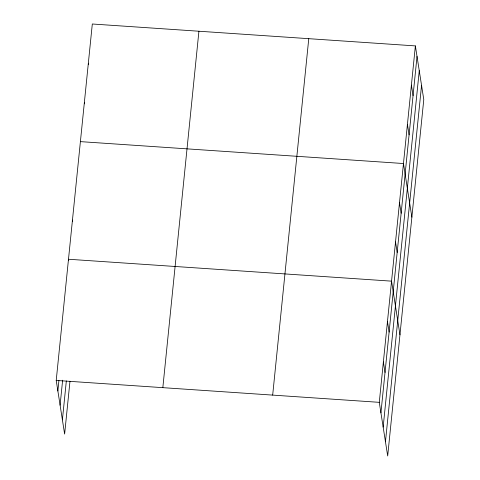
<?xml version="1.0" encoding="UTF-8"?>
<svg xmlns="http://www.w3.org/2000/svg" width="480" height="480" viewBox="0 0 480 480"><rect width="100%" height="100%" fill="white"/><g stroke="black" fill="none" stroke-linecap="round" stroke-linejoin="round"><path stroke-width="0.72" d="M69.978 381.21L64.626 434.094L56.22 380.43L92.31 24L415.374 45.906L423.78 99.57L387.69 456L379.284 402.336L415.374 45.906M57.87 390.96L58.908 380.676M60.096 405.192L62.628 380.22M62.394 419.862L66.336 380.934M162.834 387.66L198.924 31.23M272.676 395.112L308.766 38.676M380.934 412.866L417.024 56.43M383.166 427.098L419.256 70.668M385.458 441.768L421.554 85.332M80.4 141.624L403.47 163.53L411.87 217.188M56.22 380.43L379.284 402.336M411.408 85.116L413.058 95.64M407.436 124.32L409.086 134.85M399.498 202.734L401.148 213.264M395.526 241.944L397.176 252.468M399.96 334.812L391.56 281.154L68.49 259.248L68.712 260.646M387.468 321.546L389.118 332.076M383.376 361.944L385.026 372.468M88.338 63.21L88.56 64.614M84.372 102.414L84.588 103.818M72.462 220.038L72.678 221.442"/></g></svg>
